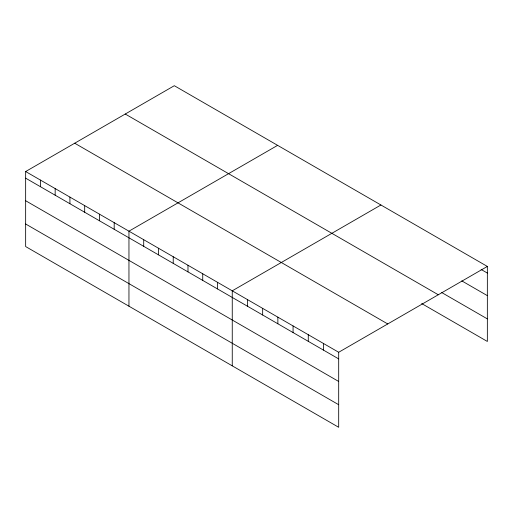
<?xml version="1.0" encoding="UTF-8"?>
<svg xmlns="http://www.w3.org/2000/svg" width="513" height="513" viewBox="0 0 513 513"><rect width="100%" height="100%" fill="white"/><g stroke="black" fill="none" stroke-linecap="round" stroke-linejoin="round"><path stroke-width="0.77" d="M338.689 381.467L338.689 352.271L25.65 171.541L25.65 246.561L338.689 427.291L338.689 381.467L25.65 200.737M421.692 303.555L487.35 341.459L487.35 266.439L174.311 85.709L25.65 171.541M277.616 145.352L128.955 231.177L128.955 306.203M380.915 204.995L232.254 290.82L232.254 365.84M338.689 352.271L487.35 266.439M481.13 269.472L487.35 273.063M461.777 280.874L487.35 295.635M441.738 292.557L487.35 318.887M125.255 114.033L438.294 294.763M74.706 143.217L387.745 323.947M25.65 178.165L338.689 358.895M25.65 223.989L338.689 404.719M323.485 343.492L323.485 350.116M308.281 334.713L308.281 341.337M293.07 325.935L293.07 332.559M277.866 317.156L277.866 323.78M262.662 308.377L262.662 315.001M247.458 299.598L247.458 306.223M217.499 282.304L217.499 288.928M202.738 273.782L202.738 280.406M187.982 265.259L187.982 271.884M173.227 256.744L173.227 263.368M158.466 248.221L158.466 254.846M143.711 239.699L143.711 246.323M114.194 222.661L114.194 229.285M99.439 214.139L99.439 220.763M84.677 205.617L84.677 212.247M69.922 197.101L69.922 203.725M55.167 188.579L55.167 195.203M40.405 180.057L40.405 186.681"/></g></svg>
